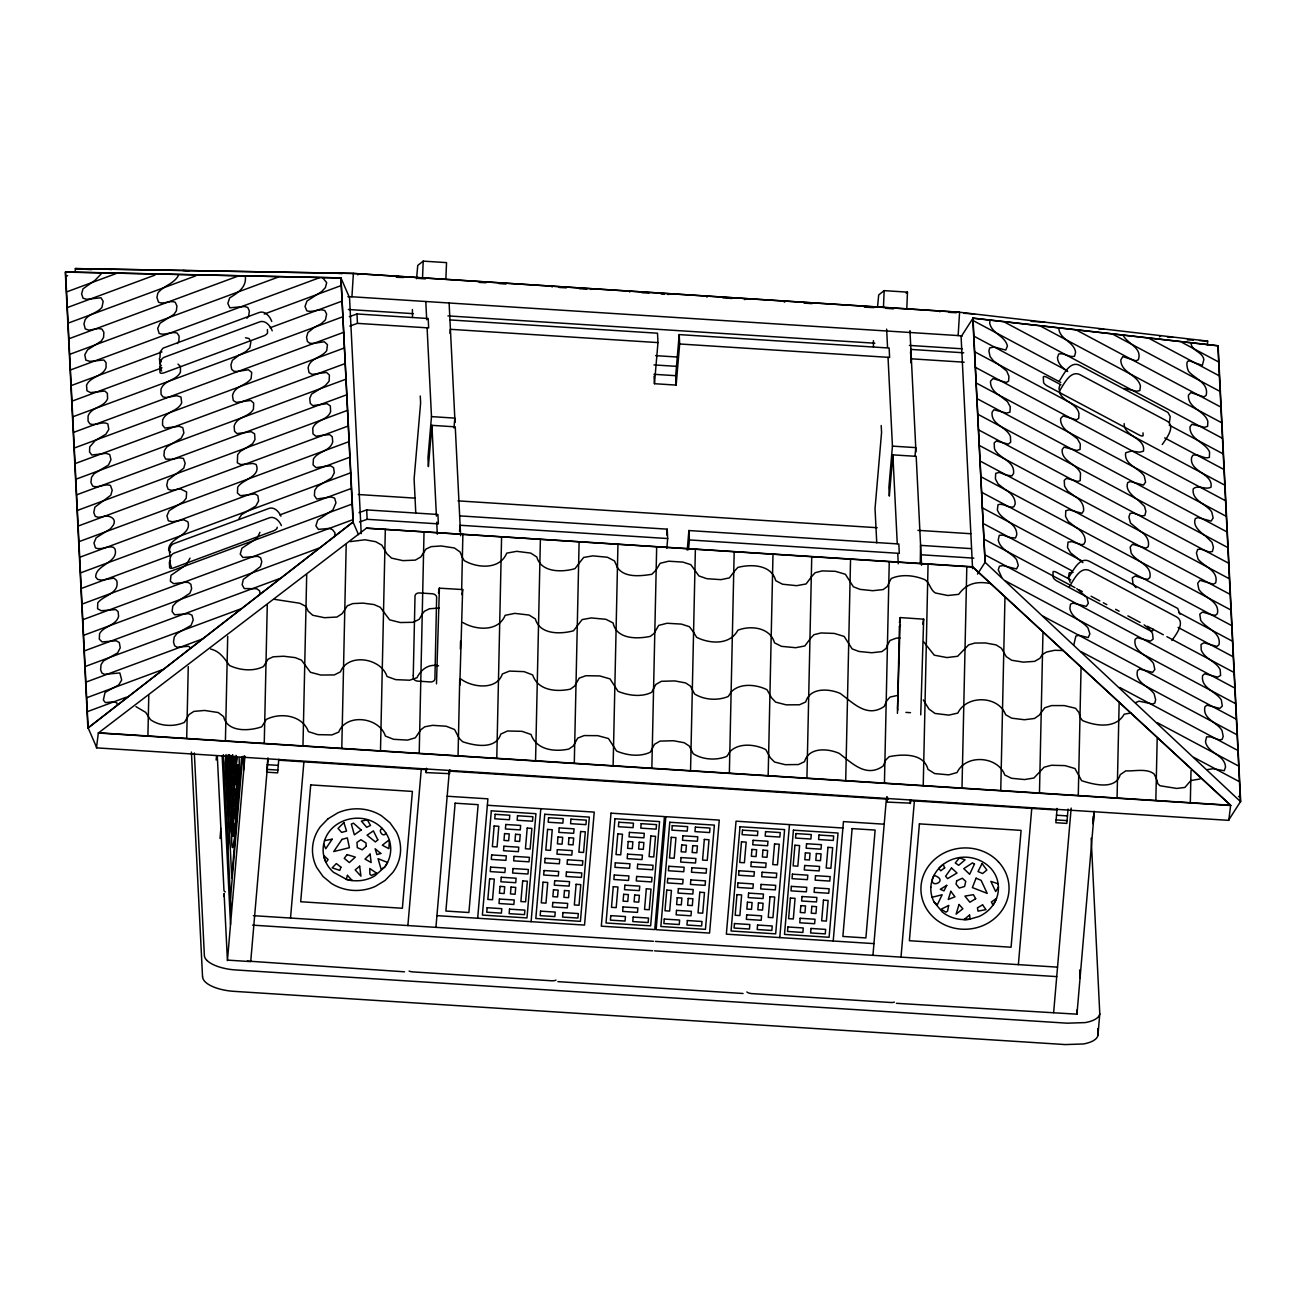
<?xml version="1.0" encoding="UTF-8"?>
<svg xmlns="http://www.w3.org/2000/svg" width="1306" height="1306" viewBox="0 0 1306 1306"><rect width="100%" height="100%" fill="white"/><g stroke="black" fill="none" stroke-linecap="round" stroke-linejoin="round"><path stroke-width="1.5" d="M147.921 735.18L148.786 695.478M186.709 737.694L188.26 666.615M225.432 740.175L227.701 636.283M264.269 742.69L267.273 605.005M302.992 745.171L306.698 574.64M341.797 747.718L346.204 544.504M380.503 750.232L385.319 529.387M419.226 752.697L424.026 531.869M458.063 755.26L459.728 679.038M460.381 649.082L460.545 641.099M461.671 589.561L462.879 534.35M496.786 757.725L501.586 536.831M535.574 760.255L540.39 539.313M574.297 762.72L579.113 541.794M613.134 765.283L617.95 544.275M651.857 767.748L656.673 546.757M690.564 770.262L695.38 549.238M729.368 772.793L734.184 551.72M768.173 775.291L772.989 554.201M806.928 777.805L811.744 556.683M850.549 559.164L845.717 780.286M884.44 782.833L889.255 561.645M923.244 785.314L928.06 564.127M962 787.828L966.799 567.457M1000.755 790.342L1004.951 597.936M1039.478 792.824L1042.955 632.839M1078.283 795.37L1081.058 667.529M1117.071 797.852L1119.16 702.204M1155.843 800.366L1157.198 738.053M1190.321 802.602L1191.007 770.654M235.831 775.34L235.047 784.204L235.847 775.193A35.866 1.779 -86.3 0 1 237.61 764.892M236.517 769.952L236.37 773.152L237.006 767.144M422.54 277.492L423.209 261.135L446.538 262.62L445.868 278.978M883.476 306.992L884.146 290.634L907.474 292.136L906.805 308.494M75.111 272.497L75.356 268.595L353.404 273.427L959.583 312.248L1207.658 341.095L1207.43 344.98M347.886 296.707L351.934 296.772L353.387 273.444L959.583 312.248L958.147 335.577L962.179 336.05M416.565 278.717L417.74 265.445L423.209 261.135M877.632 306.126L878.677 294.96L884.146 290.634M236.729 807.875L238.116 765.904A33.303 1.649 -86.3 0 0 238.051 765.528L238.002 765.332A35.278 1.747 -86.3 0 0 237.643 764.941M236.468 811.189L236.451 811.385A36.486 1.812 -86.3 0 1 235.276 824.282A35.866 1.779 -86.3 0 1 233.366 836.183L232.892 835.824A35.082 1.747 -86.3 0 1 232.697 834.207L233.235 831.269L232.909 835.84A35.605 1.763 -86.3 0 1 232.648 833.424A35.246 1.747 -86.3 0 1 232.778 818.421L233.431 804.806A35.605 1.763 -86.3 0 1 233.807 798.831M216.143 759.994L216.584 755.635M226.052 754.525L225.367 762.573L228.452 825.147M226.33 756.043L226.395 765.545L226.542 756.174M220.028 838.468L220.877 828.494M227.815 756.256L227.44 760.745L227.195 756.027M228.354 754.623L227.962 762.247L228.615 754.737M228.779 755.554L226.689 779.878L225.758 760.974M226.477 785.216L229.072 755.048M229.301 755.243L226.869 783.633L227.815 802.521L231.766 756.419M229.676 755.864L228.387 770.883L228.289 768.891M230.803 757.154L230.427 761.643L230.117 755.341M227.603 807.875L232.109 755.407M232.697 754.705L228.24 806.635L228.713 816.397L233.856 756.468M227.456 836.836L234.362 756.337M223.914 896.471L224.126 894.022M228.044 848.72L236.043 755.39M236.37 756.256L229.627 834.828L231.766 877.926L241.594 757.17M230.509 898.463L242.687 756.452M244.173 755.848L243.569 770.246M244.94 756.223L227.424 960.628L224.093 893.5M267.893 757.872L266.669 772.173L277.623 772.874L278.798 759.227M268.089 759.047L250.719 961.608L227.391 960.106M290.52 918.036L303.906 761.806M427.095 327.855L431.486 416.614L427.96 457.851L428.384 466.585L431.927 425.348L455.255 426.85L460.643 535.754M449.999 333.373L450.358 329.308L657.979 342.596L654.453 383.703L676.149 385.09L679.675 343.984L679.202 334.597L889.141 348.033L889.598 357.42L679.675 343.984M407.88 925.562L421.267 769.316M404.534 971.811L247.356 961.069M453.982 427.927L454.815 418.116L431.486 416.614M459.532 531.346L460.055 525.257L667.676 538.545L666.844 548.34M435.926 927.358L449.329 771.111M477.67 918.249L487.905 798.831L447.174 796.236M531.101 921.661L540.798 808.675M557.907 981.639L743.049 993.491M676.149 385.09L675.675 375.687L679.202 334.597M666.713 535.019L667.219 529.159L459.581 515.87M687.234 550.12L688.899 530.546L898.838 543.982L899.295 553.369L689.372 539.933L688.899 530.546M688.54 549.728L689.372 539.933M779.78 937.577L789.477 824.592M833.212 941.006L843.447 821.605L884.195 824.2M888.031 357.371L892.439 446.13L888.896 487.367L889.321 496.1L892.863 454.863L916.192 456.349L921.579 565.253M910.478 353.485L910.821 349.42L963.714 352.8M910.935 362.872L910.821 349.42M915.082 455.468L915.751 447.615L892.439 446.13M872.947 955.323L886.35 799.092M920.289 562.886L920.534 545.369L971.386 548.634M896.422 1003.302L1076.96 1014.174L1094.314 811.63M901.009 957.118L914.396 800.888M1018.37 964.644L1031.756 808.398M1057.093 808.398L1055.868 822.698L1066.822 823.4L1068.047 809.1M1053.632 1012.689L1071.165 808.104M1094.183 811.206L1093.106 823.808L1092.877 819.156M202.626 976.953A30.903 12.325 4.9 0 0 233.317 991.303L1065.337 1044.571L1083.409 1043.967A31.181 12.44 4.9 0 0 1091.947 1041.421A30.903 12.325 4.9 0 0 1097.954 1035.168L1099.783 1013.799L1091.179 838.24M425.919 768.94L426.115 772.581L449.476 773.658A40.225 1.992 -86.3 0 1 449.688 771.356L449.852 769.724M886.774 796.644L887.052 802.08L910.413 803.157A40.225 1.992 -86.3 0 1 910.625 800.856L910.706 799.941M245.316 276.268C246.785 287.353 237.659 292.936 229.66 297.915L227.832 303.416L229.856 307.792L244.581 306.486L247.797 307.498L249.364 311.057L248.662 315.921L246.883 318.289M899.41 626.602L897.565 708.472A4.555 3.461 7 0 0 897.94 709.811M1073.761 645.033L1075.85 636.12L1078.821 635.271L1088.208 637.573L1089.89 633.867L1087.996 627.957C1082.527 620.889 1071.312 618.211 1069.875 608.27L1070.512 604.188L1072.993 603.078L1086.282 606.392L1088.322 603.29L1086.87 597.446L1076.781 588.614M426.523 768.238L426.36 769.854A38.968 1.926 -86.3 0 0 426.115 772.581M235.276 824.282L235.423 822.862L234.737 828.804M887.509 797.264L887.296 799.37A38.968 1.926 -86.3 0 0 887.052 802.08M334.565 536.456L335.005 532.848L332.459 529.632L329.373 528.408L318.37 529.387L315.872 525.845L317.733 520.017L332.883 510.026L335.969 502.826L334.663 498.157L331.071 496.933L316.738 498.99L314.387 495.611L314.762 490.272L317.293 486.583L331.708 477.865L334.336 472.756L333.552 467.646L330.647 465.867L325.161 466.356M436.482 683.838L439.404 588.173L462.65 589.561L459.81 685.324M897.418 713.337L900.275 617.575L899.426 622.587M920.746 714.839L923.668 619.175L900.275 617.575M438.49 593.087L439.338 588.075M461.818 594.573L462.65 589.561M922.754 624.088L923.668 619.175M990.079 320.035L989.687 323.104C991.76 333.765 1005.114 335.724 1007.432 346.057L1005.734 350.057L994.274 347.037L989.67 347.886L988.887 351.069L990.128 356.652L993.458 360.864L998.747 364.619M237.382 757.627L236.484 763.52A47.081 2.334 -86.3 0 0 232.811 806.259L231.815 828.706A46.069 2.285 -86.3 0 0 232.729 847.316L234.411 838.485A47.081 2.334 -86.3 0 0 238.084 795.762L239.08 773.315A46.069 2.285 -86.3 0 0 239.112 758.28M323.725 843.856L323.692 844.035A34.903 31.964 -2.8 0 0 324.002 856.997A34.234 31.36 -2.8 0 0 326.01 862.45L328.116 859.56L323.676 855.43L324.019 856.997A34.234 31.36 -2.8 0 0 333.52 872.294L346.563 879.395A33.695 30.854 -2.8 0 0 354.204 880.717A33.401 30.593 -2.8 0 0 374.871 875.836L384.682 867.086A34.054 31.181 -2.8 0 0 387.539 862.466L378.054 858.662L381.107 869.225L384.682 867.086A34.266 31.377 -2.8 0 0 390.51 852.54A35.115 32.144 -2.8 0 0 390.706 847.888A34.413 31.507 -2.8 0 0 389.645 841.276A34.119 31.246 -2.8 0 0 389.384 840.395L388.894 848.671L382.299 845.211L389.221 839.872A34.234 31.36 -2.8 0 0 374.724 822.633A33.45 30.642 -2.8 0 0 367.802 819.695L361.37 821.115L366.708 827.302L370.512 825.441L367.1 819.482M259.959 532.326L257.151 538.121L241.92 548.226L240.222 554.087L242.834 557.466L257.788 556.323L260.629 557.793L261.788 561.711L260.465 566.575L243.308 579.456L242.149 584.696L244.189 588.549L256.776 588.745L259.6 590.883L260.204 594.23M1059.803 385.221L1059.003 388.355L1060.178 393.939C1064.733 402.183 1076.797 403.554 1078.985 413.496L1078.707 418.361L1076.422 419.83L1063.1 415.961L1060.635 418.524C1060.194 424.63 1064.292 429.478 1069.157 432.564M1169.458 422.279L1170.192 416.467L1167.988 412.467L1079.833 365.435C1069.843 360.13 1063.378 375.181 1059.215 381.189M190.056 558.135L186.334 564.747L171.004 575.326L170.351 581.268L173.698 583.668L184.668 582.28L188.374 582.443L190.888 584.304L191.639 588.712L189.876 593.25L176.343 602.278L172.767 606.147L172.114 611.567L174.629 614.767L188.701 613.689L191.998 615.191L193.239 619.958L191.084 625.378L176.865 633.573L174.253 637.018L173.502 642.062L174.645 645.768L177.061 647.237L188.635 646.274L190.741 648.2M887.443 645.033L890.023 640.479L896.406 638.095L900.03 638.095M324.492 840.933C329.553 824.053 348.653 815.336 365.256 819.025A31.54 28.879 -2.8 0 1 366.823 819.417L366.953 819.45M888.798 582.982L891.296 578.493C901.744 573.84 914.527 575.407 924.893 579.701C929.954 582.9 930.133 589.741 935.325 592.973L947.781 595.503L958.702 594.344C966.652 583.276 977.117 580.909 990.879 583.635M656.167 569.824L660.15 563.294L668.656 561.205L682.94 562.102L690.858 564.698L698.906 575.93L706.84 578.689L720.945 579.652L729.417 577.872L733.743 572.142M887.443 645.148L886.137 648.38L881.942 651.596L871.722 652.755L858.94 651.465L852.132 648.886L844.149 636.414L834.305 633.426L820.984 632.953L813.899 634.716L809.949 638.993M577.285 625.868L582.133 619.599L591.21 617.934L605.919 619.305L613.118 622.962C616.465 639.369 637.148 639.156 650.323 636.365L653.963 633.557L658.697 625.394L667.04 623.256L681.373 624.105L689.388 626.684L693.584 632.169M578.623 563.947L574.999 568.649C562.347 572.371 541.157 572.779 536.815 557.025L530.742 553.107L516.719 551.328L506.728 553.14C500.002 569.824 477.376 568.306 464.218 560.568L462.373 557.597M578.623 563.817L583.651 557.466L592.842 555.85L607.437 557.27L614.489 560.943L617.444 567.539M577.268 625.982L573.497 630.765C560.731 634.324 539.737 634.781 535.362 618.946L529.061 615.044L514.809 613.379L505.144 615.322C498.451 632.039 475.694 630.259 462.716 622.44M809.949 639.124L804.871 645.948L795.648 647.711L781.461 646.339L774.491 642.83C770.36 627.451 750.591 625.101 737.825 630.259C729.972 645.246 709.827 643.923 696.653 637.328L693.568 632.3M811.304 577.04L806.096 583.962L796.66 585.676L782.555 584.223L775.748 580.68C771.422 564.6 751.423 563.931 737.857 567.424L733.743 571.979M888.798 583.113L887.427 586.427L883.134 589.594L872.702 590.704L860.05 589.365L853.373 586.769L845.39 574.281L835.383 571.31L822.176 570.902L815.173 572.714L811.304 576.925M422.23 614.212L419.21 619.289L413.251 622.293L400.305 622.538L389.629 619.844L380.275 607.29L374.104 604.58L362.888 603.111L352.783 603.584L347.331 605.788L342.221 613.624L336.948 617.052L324.41 617.705L312.722 615.257L308.118 611.11L306.012 606.474L299.841 603.258L274.358 599.323M656.167 569.955L651.841 574.297C640.805 576.028 624.643 578.052 617.444 567.653M730.462 692.735C739.082 682.548 756.321 684.311 767.046 689.764L771.568 697.845L775.633 702.122L786.098 704.832L799.501 704.783L805.704 701.959C810.03 687.315 828.788 688.474 840.28 693.453C853.063 702.808 866.955 718.333 884.195 706.464L886.937 700.489L890.088 697.061L898.12 695.298M729.156 752.534C737.808 742.347 755.08 744.11 765.806 749.628L770.328 757.774L774.491 762.018L785.184 764.679L798.439 764.549L804.496 761.676C808.806 746.934 827.857 748.338 839.252 753.415C851.887 762.965 866.139 778.213 883.134 766.034L885.762 760.027L889.174 756.68C902.168 754.052 923.75 752.893 927.962 769.332L934.655 773.576L948.744 774.866L957.053 772.548C965.852 753.791 997.768 755.962 1004.787 775.029L1011.513 778.294L1024.606 779.551L1033.944 778.001L1044.114 767.226L1051.379 765.267L1064.994 765.61L1074.952 768.532L1081.629 780.694C1092.942 784.335 1115.553 790.522 1120.222 774.67L1125.854 770.834C1134.375 771.405 1146.946 768.042 1154.112 774.017A100.105 76.156 7 0 1 1157.132 780.776M177.306 343.576L178.873 341.062L179.102 336.066L177.126 333.095C171.086 331.071 165.095 335.903 159.12 333.422L157.667 328.426L160.034 323.268L173.927 314.354L176.359 310.861L176.93 305.947L175.216 302.257C169.698 299.907 164.017 304.804 158.548 302.208L156.916 297.523L157.814 293.132C163.332 285.688 174.024 283.941 178.498 275.354M1228.554 820.233L1240.455 801.688L1217.878 345.764L973.003 318.207L961.102 336.752L972.578 568.632M977.508 574.101L985.083 562.298L973.003 318.207M1162.226 444.53C1165.997 438.996 1176.477 426.083 1166.568 420.826L1080.307 374.822C1070.316 369.533 1063.835 384.584 1059.688 390.576M1171.923 640.479C1175.694 634.945 1186.175 622.031 1176.282 616.775L1090.004 570.771C1080.013 565.482 1073.548 580.533 1069.385 586.525M1068.912 577.138C1073.075 571.146 1079.54 556.095 1089.547 561.384L1177.686 608.433L1179.987 614.228M239.047 518.433L241.528 514.695L255.911 505.977L258.604 500.933L257.87 495.741L255.029 493.913L240.484 495.709L237.431 493.08L237.708 487.154C242.426 479.318 261.429 476.706 256.123 464.463L253.005 463.467L240.745 464.593L237.333 462.797L237.659 454.651L240.369 451.354L246.197 447.893M730.446 693.29L728.128 696.522C717.696 700.849 704.146 699.983 694.563 693.943L690.499 686.14L685.585 682.924L674.729 680.916L661.375 681.291L655.808 684.475L651.694 692.311C641.426 697.437 628.415 695.559 618.081 691.364L610.016 678.891L599.764 675.937L585.872 675.708L579.211 678.14L574.64 686.091L570.379 689.144C556.307 692.164 537.811 690.564 532.668 674.941L524.13 671.643L509.52 671.072L502.369 673.961C496.77 690.776 471.646 687.446 460.675 678.859M729.14 753.105L726.822 756.337C716.39 760.663 702.84 759.798 693.257 753.758L689.193 745.955L684.262 742.739L673.374 740.731L660.02 741.106L654.486 744.322L650.274 752.207C639.924 757.154 626.913 755.439 616.595 751.048L608.449 738.527L597.805 735.67L584.157 735.572L577.742 738.102L573.22 746.053L568.796 749.056C554.462 752.142 536.374 749.905 531.036 734.478L521.976 731.327L507.512 730.985L500.818 734.054C495.856 749.873 474.682 745.775 462.716 741.759L459.222 738.412L454.57 729.515L446.179 726.234L432.613 725.336L424.76 726.789L420.859 729.728L415.324 737.808L407.57 740.094L393.563 739.31L385.368 736.029C379.36 717.157 346.351 712.913 338.695 732.111L331.904 734.919L317.831 734.641L308.428 731.638C302.437 715.149 280.496 712.178 266.326 719.426L261.722 726.789C249.919 731.05 227.113 732.682 223.62 716.602L218.216 712.537L204.585 710.448L193.892 711.395L189.109 714.529L184.391 722.381C173.927 727.067 159.789 726.381 150.386 719.606L145.701 712.374L135.971 706.628M422.246 614.081L424.417 611.257L429.462 608.759L439.208 608.025M959.714 857.471L955.274 862.972L958.702 865.29L965.052 859.87L958.914 857.65A33.515 30.691 -2.8 0 0 951.584 859.691A34.136 31.246 -2.8 0 0 934.312 874.808C925.007 891.018 951.241 881.207 934.051 875.314A33.891 31.034 -2.8 0 0 933.643 876.13A34.152 31.279 -2.8 0 0 931.472 882.53A34.838 31.899 -2.8 0 0 930.852 887.133M101.101 273.982L95.077 280.251L83.029 288.822L81.592 293.883L83.062 298.225L86.686 299.303L100.986 297.784L103.174 301.343L101.95 307.4C97.428 313.016 89.265 313.652 85.119 319.676L83.976 323.872L85.217 328.867L88.873 330.189L98.293 328.524L101.884 329.03L103.876 332.263L103.598 337.356L101.362 341.013L87.535 349.845L84.792 354.742L85.837 360.13L89.918 361.37L103.892 359.983L106.064 362.693L106.047 367.688C102.684 376.748 90.326 376.454 86.539 385.156L86.947 390.739L90.489 392.584L104.823 391.033L107.37 393.302L107.598 398.771C103.974 407.635 91.338 406.917 88.073 416.043L88.057 421.071L89.869 423.846C95.844 426.262 101.933 420.859 107.827 423.846L108.822 429.396L105.868 434.229L95.273 440.53L89.739 446.881L89.526 451.909L91.812 455.027L106.031 453.329L109.737 454.57L110.961 459.696L108.512 464.985L94.065 473.784L91.502 477.376L90.947 482.469L92.644 486.044C98.554 488.575 104.415 483.269 110.422 485.424L112.202 490.223L110.814 495.219L94.897 507.136L93.771 512.409L95.224 516.343L98.423 517.356L102.586 516.735M385.907 833.065C383.637 838.419 377.124 830.273 382.25 828.461M359.134 273.852L357.811 274.848M396.289 277.264L397.955 276.301M552.046 286.994L553.026 286.226M590.851 289.491L591.83 288.708M629.59 292.005L630.635 291.189M668.166 294.601L669.341 293.67M706.856 297.099L708.064 296.152M746.901 298.633L744.387 299.596M784.269 302.192L785.624 301.115M906.152 293.132L907.474 292.136M939.749 311.791L940.695 311.04M1159.499 336.817L1160.887 335.724M87.877 728.013L65.3 272.072L340.948 277.917L353.289 521.91L88.139 727.899L65.561 271.974L340.948 277.917L353.028 521.992L88.139 727.899L96.742 747.767M366.431 528.179L972.627 567L1230.644 805.28L98.342 732.797L96.481 747.865L1228.799 820.364L1230.644 805.28L972.644 566.788L366.431 528.179L98.358 733.009L1230.676 805.508M314.517 327.251L307.938 332.508L306.567 337.062L307.383 341.421L309.751 343.282L313.162 343.445L324.296 341.748L327.463 344.653L326.696 350.694C321.684 357.73 309.783 358.122 308.151 367.753L308.983 372.602L312.085 374.365L318.174 373.549M238.835 355.281L232.386 360.358L230.933 364.831L231.668 369.304L233.954 371.279L237.317 371.492L248.434 369.761L251.731 372.471L251.111 378.56C246.23 385.743 234.247 386.021 232.517 395.653L233.284 400.534L236.321 402.379L242.492 401.595M246.344 447.844L252.613 443.746L254.98 439.567L254.605 433.837L251.176 431.698L237.006 433.625L234.558 431.29L234.133 426.229C236.5 416.598 249.087 417.234 253.446 409.202L253.674 403.081L250.752 400.469L242.655 401.53M314.713 327.169L321.211 323.757L325.455 319.839L326.614 314.011L324.835 310.567C318.876 308.151 312.852 312.885 306.828 310.828L305.016 306.437L306.959 301.066L321.815 291.45L325.39 287.581L326.696 282.7L322.974 278.031M238.982 355.232L245.773 351.641L249.887 347.641L250.866 341.797L249.005 338.499L245.479 337.764M1135.714 702.595L1138.963 701.159L1152.512 703.999L1154.831 703.134L1155.647 699.673L1154.129 693.812C1148.741 686.009 1134.31 682.336 1137.575 670.402L1139.812 669.113L1152.676 672.361L1154.847 669.439L1153.476 663.415C1147.909 655.188 1132.775 651.743 1135.143 639.336L1137.314 637.72L1150.406 641.115L1153.149 639.14L1152.496 633.361L1149.051 628.676L1144.138 624.872M66.737 275.99L67.634 275.664M67.52 291.581L115.94 273.64M68.255 307.22L154.941 275.093M69.022 322.811L195.753 275.86M69.757 338.45L237.708 276.235M70.524 354.04L278.521 276.986M71.226 369.696L319.105 277.868M71.961 385.303L161.96 351.951M264.253 314.06L341.323 285.508M72.728 400.893L162.009 367.819M270.13 327.757L342.107 301.098M73.43 416.565L342.874 316.738M74.197 432.155L343.641 332.328M74.932 447.778L344.425 347.951M75.715 463.369L345.192 363.541M76.401 479.041L345.959 379.181M77.185 494.631L346.743 394.771M77.919 510.238L347.51 410.362M78.621 525.877L348.278 425.985M79.388 541.517L349.061 441.608M80.123 557.123L349.828 457.214M80.89 572.746L350.612 472.837M81.592 588.369L170.204 555.54M279.892 514.907L351.379 488.428M82.36 603.992L352.147 504.051M83.094 619.615L351.885 520.033M83.829 635.238L318.533 548.291M84.596 650.829L279.729 578.542M85.298 666.468L241.235 608.71M86.065 682.091L202.74 638.879M86.8 697.714L162.809 669.554M87.453 711.607L126.421 697.175M349.339 316.689L356.995 313.962L428.188 318.517L428.662 327.92L357.452 323.366L349.796 326.076M359.036 512.638L366.692 509.911L437.902 514.482L438.359 523.869L367.149 519.315L359.509 522.025M1207.495 769.593L1213.062 768.712L1224.212 770.72L1225.518 767.095C1224.832 754.444 1207.609 753.48 1205.471 741.628L1206.581 736.862L1210.662 736.894L1219.673 739.996L1222.155 739.392L1223.2 736.339L1222.024 730.511C1217.061 722.071 1202.206 718.986 1204.948 706.775L1207.022 705.175L1219.804 708.423L1222.318 706.073L1221.339 700.032C1216.098 691.249 1200.638 688.246 1202.581 675.643L1204.622 673.782L1217.649 677.128L1220.604 675.463L1220.196 669.766C1216.098 661.097 1204.671 659.171 1201.242 649.98L1201.014 644.527L1203.936 642.781L1216.996 646.454L1219.069 644.56C1221.175 632.022 1206.222 628.774 1200.72 620.334L1199.773 614.163L1202.5 612.041L1212.294 614.995L1215.429 615.289L1217.421 613.608C1219.837 600.891 1204.067 598.099 1198.826 589.267L1197.684 583.325L1199.936 580.337L1213.307 584.157L1215.657 582.9C1218.939 570.559 1204.018 566.788 1198.092 559.131L1196.427 553.026L1197.684 549.418L1200.867 549.157L1209.291 551.981L1212.409 551.524L1213.437 547.41L1212.066 542.414L1205.242 535.787M932.125 897.287L942.148 894.741L937.333 904.764L934.165 902.201A33.858 31.001 -2.8 0 1 930.868 887.182M172.604 459.288L178.971 457.802L183.395 458.406L185.158 463.222L183.771 468.201L167.854 480.102L166.727 485.391L168.18 489.309L171.38 490.321L175.543 489.701M323.382 435.208L315.97 436.237L312.983 433.886L312.771 428.188C315.807 419.683 327.724 420.238 330.63 411.635L330.336 405.888L326.957 403.668L312.738 405.627L310.24 403.391L309.767 398.33L311.546 394.134L325.341 385.548L329.112 381.238L329.422 375.132L326.565 372.439L318.321 373.5M324.998 466.405L316.068 467.646L313.065 464.92L313.44 458.994C317.995 451.125 330.32 451.354 332.752 441.803L332.214 436.694L329.52 434.588L323.578 435.143M176.228 489.456L180.718 489.064L186.644 491.987L186.219 498.206L183.411 501.749L169.209 510.63L166.939 515.788L168.311 520.768L172.343 521.78L183.64 519.772L187.884 521.796C192.276 535.525 168.441 537.599 168.637 549.891L170.498 552.307M103.272 516.474C108.708 514.711 117.426 518.449 113.247 525.273L110.406 528.816L96.171 537.762L93.967 542.986L95.436 547.867C101.378 550.593 107.353 545.435 113.377 547.296L114.961 548.912C119.27 562.674 95.191 564.682 95.73 577.089L97.721 579.44L101.917 580.158L113.9 578.101L116.691 580.566C120.005 593.512 103.533 595.161 97.77 602.85L97.575 608.71L101.215 610.735L115.744 609.576L118.111 611.665L118.617 616.301C116.12 625.705 103.99 625.786 99.566 633.704L99.305 639.173L102.097 641.932L116.218 640.773L119.319 642.585L120.234 647.825L117.638 652.886L103.484 660.967L101.068 664.607L100.611 669.733L101.95 673.096L104.513 674.337L119.842 672.949L121.687 680.034L118.715 684.948A100.105 38.037 -23.4 0 1 110.781 689.193L105.002 692.555L103.37 700.016L105.362 702.612L114.34 701.665L116.92 702.987L117.181 704.375M1130.833 712.994L1124.188 714.186C1116.026 728.928 1095.685 726.169 1082.396 720.504L1080.078 717.206L1078.968 712.537L1075.524 708.26L1064.308 705.583L1051.51 705.583L1044.833 707.754L1039.152 715.231L1034.483 718.48L1024.377 719.737L1011.742 718.186L1005.636 714.757C998.519 695.494 966.652 694.629 957.837 713.076L948.874 715.117L934.982 713.451L928.941 709.027L923.326 699.934M172.506 459.32L165.682 459.092L163.936 455.647L164.393 450.521L166.89 446.881L181.289 438.13L183.885 432.955L182.807 427.666L179.183 426.295L164.915 428.074L162.532 425.103L162.63 420.059C165.944 411.129 178.171 411.488 181.697 402.754L180.963 397.04L176.751 395.702L166.123 397.546L163.005 396.926L161.079 394.314L160.948 389.351C163.919 380.03 176.49 380.666 180.44 372.145L180.44 366.529L178.008 364.08M350.171 541.631L364.994 539.77L375.671 541.696L381.825 545.141L386.984 553.875L391.571 558.119L402.901 560.633L415.275 560.127L420.826 556.96L425.968 549.059L431.225 546.626L441.248 545.973L454.39 547.981L460.022 551.916L462.373 557.45M959.812 857.52L959.926 857.503A31.654 28.977 -2.8 0 1 961.559 857.324C978.21 855.724 996.07 866.678 998.143 884.097M1073.075 572.436L1069.271 572.763L1068.39 577.546L1070.12 582.28M1124.025 388.404L1136.547 391.245L1139.86 390.576L1140.432 385.939C1137.608 374.528 1120.891 372.83 1120.809 359.95L1122.785 356.603L1135.942 360.831L1138.359 359.754C1142.521 347.478 1127.176 343.853 1123.029 335.038M353.387 273.444L75.356 268.595L91.616 269.64M396.714 277.28L403.538 277.492M1200.051 778.964L1190.811 780.564L1184.885 787.453L1176.706 788.432L1160.038 785.755L1157.769 783.698L1157.132 780.776M1063.231 650.502L1054.546 650.306L1046.694 652.004L1042.498 654.322L1039.919 658.322L1034.63 661.358L1023.365 662.142L1011.66 660.248L1006.257 656.64L1001.392 648.217L996.07 644.903L985.41 642.96L974.782 643.058L968.595 644.886L957.625 656.281L946.948 657.571L934.247 655.171L923.636 641.801M864.392 307.188L874.122 307.579M1167.319 336.964L1172.608 337.177M1098.64 328.9L1103.619 329.112M479.237 282.406L486.044 282.749M559.295 287.467L566.363 287.842M949.184 312.33L956.367 312.754M333.732 273.085L342.172 273.607M804.039 303.09L811.989 303.645M722.838 297.882L731.98 298.454M1031.087 321.358L1044.718 322.207M1187.317 339.805L1193.439 340.18M1199.512 340.572L1207.658 341.095M351.934 296.772L958.147 335.577M348.343 309.506L413.398 313.669M447.958 315.889L874.857 343.217M909.417 345.421L962.277 348.8M449.884 319.921L657.506 333.21L657.979 342.596M911.294 358.807L964.187 362.203M655.579 355.64L678.01 357.077M654.012 364.913L676.41 366.349M653.996 374.3L675.675 375.687M358.252 494.517L415.243 498.141M457.982 500.867L877.224 527.722M920.991 554.756L973.884 558.152M905.923 712.39L910.494 712.684M278.619 760.19L427.111 769.691M449.476 771.128L667.137 785.069M668.525 785.151L888.227 799.207M910.592 800.643L1057.06 810.03M267.306 764.679L278.26 765.381M1056.521 815.205L1067.475 815.907M266.914 769.381L277.868 770.083M1056.113 819.907L1067.067 820.609M487.367 805.263L594.23 812.103L584.533 925.089L436.939 915.637M842.909 828.02L736.045 821.18L726.348 934.165L873.959 943.618M253.38 915.669L653.457 941.283M655.432 941.397L1057.534 967.142M252.564 925.138L652.641 950.752M654.616 950.866L1056.717 976.61M641.834 292.707L648.984 293.164M917.922 530.334L970.831 533.73M498.859 283.533L506.01 284.071M255.764 271.73L264.416 272.301M108.153 269.281L111.777 269.526M416.467 278.243L425.397 278.864M885.566 308.281L893.5 308.853M963.844 313.244L974.537 314.06M182.922 270.473L189.419 270.979M579.293 288.691L586.753 289.279M438.555 665.815C428.776 663.53 420.973 669.456 416.957 677.749L409.643 680.214L395.751 679.642L387.033 676.508C381.026 657.979 348.163 652.657 340.425 671.855L334.303 674.924L320.77 675.039L310.404 672.264L301.457 660.118L295.189 657.62L283.712 656.232L273.117 656.804L268.04 659.204L263.518 666.517C253.233 671.774 239.798 670.305 229.53 665.505C224.534 658.583 219.686 651.008 210.593 649.066M661.081 294.03L664.395 294.307M1217.878 345.764L972.774 318.093L985.083 562.298L1240.7 801.786L1218.123 345.878M1009.424 537.468L1015.497 538.007L1016.754 534.807C1017.064 522.008 1000.706 520.506 997.343 509.797L998.045 504.671C1003.596 502.875 1008.314 508.54 1013.848 506.842L1015.17 504.067C1015.464 497.766 1010.877 493.048 1005.849 489.995M1006.469 475.106L1011.938 475.906L1013.57 473.392C1014.974 460.414 998.6 458.716 994.47 448.709L994.176 442.946L996.364 441.004L1008.297 444.122L1010.681 442.244L1010.452 436.612C1006.73 426.589 990.732 424.858 992.087 412.239L993.85 409.757L1006.583 413.071L1009.946 412.174L1010.273 406.803L1007.465 401.644L999.188 395.245M1072.193 479.792L1066.398 478.388L1064.227 480.396L1064.586 486.191L1067.769 491.138L1075.442 496.704M1072.324 479.857L1077.728 481.49L1080.209 480.624L1080.503 473.115C1076.65 463.728 1061.011 461.067 1062.202 449.542L1063.998 447.109L1076.748 450.456L1080.062 449.46L1080.307 444.024L1077.466 438.914L1069.304 432.629M1009.244 537.37L1003.22 535.134L999.302 535.28L998.241 539.868C999.988 549.793 1011.301 552.356 1016.607 559.703L1018.305 565.449L1016.525 568.959L1002.779 565.563L999.465 566.233L998.274 569.791L1001.751 577.432M1006.322 475.025L999.172 472.429L995.678 473.36L995.417 478.943L998.094 483.955L1005.718 489.93M1182.485 342.694L1218.58 361.942M1148.856 338.27L1219.233 375.801M1111.945 333.781L1219.967 391.392M1076.356 330.026L1220.735 407.015M1040.768 326.255L1221.437 422.605M1004.902 322.304L1222.204 438.196M974.064 321.064L1066.92 370.577M1169.213 425.119L1222.955 453.77M973.884 336.148L1060.766 382.478M1164.674 437.902L1223.689 469.36M1060.929 384.78L1046.628 377.156A4.555 1.535 32.7 0 0 1043.298 376.977L1043.559 382.364A4.555 1.535 32.7 0 0 1046.955 385.809L1139.42 435.127A4.555 1.535 32.7 0 0 1143.142 435.339L1143.011 432.857M974.651 351.771L1224.457 484.983M975.435 367.361L1225.159 500.541M976.202 382.985L1225.926 516.164M976.97 398.591L1226.677 531.754M977.753 414.214L1227.428 547.361M978.52 429.837L1228.146 562.951M979.288 445.428L1228.881 578.525M980.071 461.018L1229.648 594.116M980.839 476.657L1230.366 609.722M981.606 492.248L1231.134 625.313M982.39 507.871L1081.662 560.813M1178.649 612.53L1231.868 640.903M983.157 523.461L1072.177 570.934M1178.077 627.402L1232.635 656.494M1070.74 579.88L1056.179 572.142A4.555 1.535 32.7 0 0 1052.946 572.028L1053.224 577.448A4.555 1.535 32.7 0 0 1056.717 580.892L1149.166 630.21A4.555 1.535 32.7 0 0 1152.79 630.357L1152.708 628.692M983.94 539.1L1074.985 587.651M1078.772 589.675L1082.282 591.536M1091.049 596.222L1099.815 600.891M1103.325 602.768L1106.835 604.645M1115.602 609.314L1119.111 611.192M1127.878 615.861L1140.154 622.407M1147.354 626.243L1163.352 634.781M1166.911 636.675L1233.337 672.1M984.708 554.691L1234.121 687.691M1005.342 580.876L1234.856 703.265M1042.972 616.154L1235.558 718.839M1080.829 651.514L1236.325 734.429M1119.732 687.478L1237.06 750.052M1157.573 722.838L1237.843 765.643M1193.749 757.349L1238.578 781.249M1238.529 796.399L1239.345 796.84M1140.53 531.411L1130.523 523.086L1128.874 516.98L1130.131 513.389L1133.314 513.127L1141.738 515.968L1144.856 515.495L1145.884 511.397L1144.513 506.385L1137.706 499.774M1075.785 527.298L1068.275 521.437L1065.549 516.441L1065.761 510.777L1069.222 509.781L1081.972 513.291L1083.588 510.858C1084.225 504.9 1080.486 499.757 1075.589 496.786M1075.932 527.363C1080.96 530.432 1085.564 535.199 1085.204 541.517L1083.866 544.227L1081.156 544.635L1071.851 541.663L1068.03 542.121L1067.475 547.41L1070.545 552.813L1082.919 562.625M998.894 364.701L1006.73 371.051L1008.934 376.291L1008.607 381.074L1006.273 382.462L992.935 378.593L990.519 381.238C990.128 387.311 994.225 392.078 999.057 395.179M1137.053 499.431C1132.171 495.464 1124.907 489.619 1127.764 482.567L1130.359 481.555L1143.485 485.097L1145.574 482.094L1144.285 476.151C1139.256 467.989 1123.764 464.675 1125.674 452.79L1131.208 451.092L1139.779 452.17L1143.419 451.207C1146.064 437.755 1123.699 436.547 1124.172 423.617M1204.605 535.444C1199.724 531.477 1192.427 525.616 1195.333 518.564L1197.945 517.584L1211.119 521.094L1213.143 517.96L1211.772 512.034C1206.711 504.018 1191.154 500.557 1193.276 488.738C1198.598 484.428 1205.52 490.272 1211.005 487.187C1213.339 473.147 1189.26 472.184 1191.578 457.639L1192.835 455.304C1198.549 453.182 1203.61 459.532 1209.389 457.378L1209.568 451.941C1205.095 442.016 1189.342 439.518 1190.011 426.801L1191.872 424.319L1204.573 427.34L1207.626 426.311L1207.838 421.283C1204.361 410.329 1187.709 408.321 1188.411 395.228L1190.794 392.584L1203.887 396.844L1206.124 395.424C1209.274 383.115 1194.974 378.822 1188.689 371.508C1187.562 369.761 1184.754 359.868 1189.668 360.946A100.105 33.662 32.7 0 1 1197.014 363.623L1202.369 365.305L1203.854 359.542C1202.63 351.951 1192.133 351.085 1191.039 343.641M1067.72 371.508C1062.872 368.161 1057.811 363.917 1057.468 357.599L1058.676 354.057C1064.194 352.44 1068.994 357.713 1074.528 356.277L1075.589 352.245C1074.087 341.405 1058.937 339.315 1058.807 327.79M1140.611 531.46C1145.852 534.562 1149.884 540.504 1148.17 546.773L1145.884 548.128L1132.547 544.292L1130.163 547.051L1131.176 553.042C1136.253 562.037 1152.137 564.682 1149.917 577.448L1147.99 579.227L1144.872 579.015L1135.224 576.028L1132.302 577.84L1133.004 583.945L1135.942 587.586M934.165 902.201L942.361 912.061A33.499 30.675 -2.8 0 0 961.983 919.506A33.825 30.969 -2.8 0 0 969.77 919.179L978.961 916.502A34.054 31.181 -2.8 0 0 995.874 899.965L996.478 898.463L991.401 901.973L992.984 905.091A34.038 31.164 -2.8 0 0 995.874 899.965A34.625 31.719 -2.8 0 0 998.404 887.231L998.404 887.068M233.807 798.766L233.301 808.659L233.431 804.806A35.866 1.779 -86.3 0 1 234.672 787.322A36.699 1.812 -86.3 0 1 235.096 782.555A35.866 1.779 -86.3 0 1 235.684 776.352M280.921 516.213C278.962 511.397 273.542 505.928 267.991 508.785L174.824 543.296C169.241 544.439 168.588 551.344 170.204 555.801M281.394 525.6C279.419 520.784 273.999 515.315 268.465 518.172L175.298 552.699C168.947 554.136 169.062 562.282 171.347 567.016M271.746 321.439C269.885 316.215 264.367 309.816 258.294 312.836L163.087 348.147L160.214 351.82L159.969 357.664M272.203 330.826C270.358 325.602 264.824 319.203 258.751 322.223L165.584 356.75C159.234 358.187 159.348 366.333 161.65 371.067M340.948 277.917L349.551 297.768L361.24 533.73M353.028 521.992L358.513 534.644M160.507 359.852L161.193 361.664M159.397 358.53L160.067 363.966M873.436 340.654L873.453 346.972M412.402 309.538L412.516 317.456M910.184 799.941L910.38 803.582M449.248 770.442L449.427 774.066M1093.122 816.364L1093.351 821.017M1079.654 969.983L1080.046 978.112M1076.764 1010.142L1076.96 1014.174M909.956 330.614L915.963 451.941M886.643 329.128L887.541 347.282M892.863 454.863L897.255 543.59M897.761 553.679L898.25 563.768M881.207 425.511L881.566 432.515L875.036 508.524L876.75 542.872M667.219 529.159L667.676 538.545M654.077 376.177L654.453 383.703M449.117 303.123L455.027 422.442M425.805 301.637L426.703 319.79M431.927 425.348L436.416 516.099M436.71 522.155L437.314 534.252M420.271 396.012L420.614 402.999L414.1 479.024L415.798 513.356M356.995 313.962L357.452 323.366M366.692 509.911L367.149 519.315M267.404 329.553L267.55 332.769A4.555 1.73 -23.4 0 1 264.041 335.756L164.197 372.765A4.555 1.73 -23.4 0 1 159.985 372.471L159.724 367.394A4.555 1.73 -23.4 0 1 161.389 365.272M277.182 527.183L277.199 527.836A4.555 1.73 -23.4 0 1 273.591 530.824L173.747 567.832A4.555 1.73 -23.4 0 1 169.633 567.49L169.388 562.413A4.555 1.73 -23.4 0 1 170.531 560.698M243.993 758.1L244.222 762.737M243.585 762.818L243.814 767.455M227.587 777.184L227.522 788.187L227.195 781.674M223.391 754.656L231.325 915.065M222.183 756.141L230.525 924.534M217.302 756.043L220.91 829M194.349 752.991L204.373 955.535A30.92 12.325 4.9 0 0 206.968 960.465M191.411 752.044L202.544 976.904M1097.709 1028.589L1097.954 1035.168M1099.783 1013.799A30.903 12.325 4.9 0 1 1093.791 1020.035A31.181 12.44 4.9 0 1 1085.237 1022.598L1067.182 1023.186L235.145 969.917A30.903 12.325 4.9 0 1 207.066 960.514M555.997 980.12A5.534 2.204 4.9 0 1 551.507 980.773L412.974 971.909A5.534 2.204 4.9 0 1 409.088 971.06M746.901 991.972A5.534 2.204 4.9 0 0 752.027 993.621L890.561 1002.486A5.534 2.204 4.9 0 0 894.398 1002.143M225.269 891.916A5.681 2.269 4.9 0 1 223.979 890.643L221.041 831.465A5.681 2.269 4.9 0 1 221.22 831.04M899.41 626.602A4.555 3.461 7 0 1 900.536 624.888M235.7 776.531A35.507 1.763 -86.3 0 1 235.782 775.78M236.5 770.148A35.866 1.779 -86.3 0 1 236.974 767.324M236.778 802.357L236.761 807.5A35.507 1.763 -86.3 0 1 236.451 811.369L235.994 815.156L236.778 802.357M235.733 802.537L235.619 814.046L236.664 793.656L235.733 802.537M237.3 787.159L237.251 790.914L238.1 779.927L237.3 787.159M234.737 793.02L234.688 796.007L235.243 791.028L234.737 793.02M238.051 765.496L237.333 773.527L238.051 765.414M413.267 675.431L413.218 677.553A4.555 3.461 7 0 0 417.691 681.128L430.294 681.944A4.555 3.461 7 0 0 434.914 678.842L436.645 596.989A4.555 3.461 7 0 0 432.564 593.789L419.144 592.924A4.555 3.461 7 0 0 415.03 595.683L413.267 675.431M237.904 775.846L236.827 787.143L237.904 775.846M232.99 814.895L232.86 819.776L233.529 813.54L232.99 814.895M236.288 788.824L235.619 798.57L236.288 788.824M236.908 773.87L235.864 784.041L236.908 773.87M233.888 816.136L232.958 825.555L233.888 816.136M234.786 809.1L234.378 817.523L234.786 809.1M234.835 798.913L234.052 806.847L234.835 798.913M234.492 824.87L234.149 831.253L234.492 824.87M226.95 764.32L226.869 775.029L226.95 764.32M228.632 772.613L228.55 783.404L228.632 772.613M229.709 759.831L229.219 768.663L229.709 759.831M228.06 786.979L227.995 797.672L228.06 786.979M229.938 764.5L229.448 773.332L229.938 764.5M230.754 762.263L229.089 784.89L230.754 762.263M310.714 784.906L300.69 901.744L402.379 908.258L412.402 791.42L310.714 784.906M455.125 803.19L445.885 911.049L468.903 912.519L478.143 804.659L455.125 803.19M491.317 810.83L482.387 915.082L526.987 917.938L535.933 813.687L491.317 810.83M487.138 907.719L486.746 912.208L501.406 913.139L501.798 908.666L487.138 907.719M489.619 878.775L487.84 899.426L492.542 899.72L494.305 879.085L489.619 878.775M490.615 867.102L490.24 871.592L504.883 872.539L505.275 868.049L490.615 867.102M491.66 854.924L491.285 859.413L505.928 860.344L506.32 855.871L491.66 854.924M494.141 825.98L492.378 846.631L497.064 846.925L498.827 826.29L494.141 825.98M495.137 814.307L494.762 818.797L509.422 819.744L509.797 815.254L495.137 814.307M500.035 886.382L499.447 893.222L504.132 893.533L504.72 886.692L500.035 886.382M504.557 833.587L503.969 840.427L508.654 840.738L509.242 833.897L504.557 833.587M499.398 899.034L499.006 903.507L513.862 904.47L514.238 899.981L499.398 899.034M501.259 877.273L500.867 881.762L515.723 882.709L516.115 878.22L501.259 877.273M503.92 846.223L503.528 850.712L518.384 851.675L518.776 847.186L503.92 846.223M505.781 824.478L505.406 828.967L520.245 829.914L520.637 825.425L505.781 824.478M511.038 887.084L510.45 893.941L515.135 894.235L515.723 887.394L511.038 887.084M515.56 834.289L514.972 841.129L519.657 841.439L520.245 834.599L515.56 834.289M509.52 909.156L509.128 913.645L524.506 914.624L524.881 910.135L509.52 909.156M512.997 868.539L512.621 873.028L527.983 874.008L528.359 869.518L512.997 868.539M514.042 856.361L513.666 860.85L529.028 861.829L529.403 857.34L514.042 856.361M517.519 815.744L517.143 820.233L532.505 821.213L532.897 816.723L517.519 815.744M522.678 880.897L520.898 901.548L525.6 901.842L527.363 881.191L522.678 880.897M527.2 828.102L525.436 848.753L530.122 849.047L531.885 828.396L527.2 828.102M544.749 814.258L535.819 918.493L580.419 921.35L589.349 817.115L544.749 814.258M540.57 911.147L540.178 915.637L554.838 916.567L555.23 912.078L540.57 911.147M543.051 882.203L541.272 902.838L545.973 903.148L547.736 882.497L543.051 882.203M544.047 870.531L543.655 875.02L558.315 875.951L558.707 871.461L544.047 870.531M545.092 858.352L544.7 862.825L559.36 863.772L559.752 859.283L545.092 858.352M547.573 829.408L545.81 850.043L550.495 850.353L552.258 829.702L547.573 829.408M548.569 817.736L548.194 822.225L562.853 823.155L563.229 818.666L548.569 817.736M553.466 889.81L552.879 896.651L557.564 896.944L558.152 890.104L553.466 889.81M557.989 837.015L557.401 843.856L562.086 844.149L562.674 837.309L557.989 837.015M552.813 902.446L552.438 906.935L567.294 907.882L567.669 903.393L552.813 902.446M554.691 880.685L554.299 885.174L569.155 886.121L569.547 881.648L554.691 880.685M557.352 849.651L556.96 854.14L571.816 855.087L572.208 850.598L557.352 849.651M559.213 827.89L558.821 832.379L573.677 833.326L574.069 828.837L559.213 827.89M564.47 890.512L563.882 897.353L568.567 897.646L569.155 890.806L564.47 890.512M568.992 837.717L568.404 844.558L573.089 844.851L573.677 838.011L568.992 837.717M562.951 912.567L562.56 917.057L577.921 918.053L578.313 913.563L562.951 912.567M566.429 871.967L566.037 876.457L581.415 877.436L581.79 872.947L566.429 871.967M567.473 859.772L567.082 864.262L582.46 865.241L582.835 860.768L567.473 859.772M570.951 819.172L570.575 823.662L585.937 824.641L586.329 820.152L570.951 819.172M576.109 884.309L574.33 904.96L579.031 905.27L580.795 884.619L576.109 884.309M580.631 831.514L578.868 852.165L583.553 852.459L585.317 831.824L580.631 831.514M611.012 813.165L601.315 926.166L654.747 929.578L664.444 816.593L611.012 813.165M614.963 818.748L606.033 922.983L650.633 925.84L659.563 821.605L614.963 818.748M610.784 915.637L610.392 920.126L625.052 921.057L625.443 916.567L610.784 915.637M613.265 886.692L611.486 907.343L616.187 907.637L617.95 887.003L613.265 886.692M614.261 875.02L613.885 879.509L628.529 880.456L628.921 875.967L614.261 875.02M615.306 862.842L614.93 867.331L629.574 868.261L629.965 863.772L615.306 862.842M617.787 833.897L616.024 854.548L620.709 854.842L622.472 834.207L617.787 833.897M618.783 822.225L618.407 826.714L633.067 827.661L633.443 823.172L618.783 822.225M623.68 894.3L623.093 901.14L627.778 901.45L628.366 894.594L623.68 894.3M628.202 841.505L627.615 848.345L632.3 848.655L632.888 841.799L628.202 841.505M623.044 906.935L622.652 911.425L637.508 912.388L637.883 907.899L623.044 906.935M624.905 885.19L624.513 889.68L639.369 890.627L639.76 886.137L624.905 885.19M627.566 854.14L627.174 858.63L642.03 859.577L642.421 855.103L627.566 854.14M629.427 832.395L629.035 836.868L643.891 837.832L644.282 833.342L629.427 832.395M634.683 895.002L634.096 901.842L638.781 902.152L639.369 895.312L634.683 895.002M639.205 842.207L638.618 849.047L643.303 849.357L643.891 842.517L639.205 842.207M633.165 917.073L632.773 921.563L648.151 922.542L648.527 918.053L633.165 917.073M636.642 876.457L636.251 880.946L651.629 881.925L652.004 877.436L636.642 876.457M637.687 864.278L637.295 868.768L652.673 869.747L653.049 865.258L637.687 864.278M641.164 823.662L640.789 828.151L656.151 829.13L656.543 824.641L641.164 823.662M646.323 888.815L644.544 909.449L649.245 909.76L651.008 889.108L646.323 888.815M650.845 836.02L649.082 856.654L653.767 856.965L655.53 836.313L650.845 836.02M665.831 816.674L656.134 929.676L709.566 933.088L719.263 820.103L665.831 816.674M669.782 822.258L660.852 926.493L705.452 929.35L714.382 825.114L669.782 822.258M664.264 919.065L663.872 923.554L679.251 924.534L679.626 920.044L664.264 919.065M666.746 890.121L664.966 910.772L669.668 911.066L671.431 890.414L666.746 890.121M667.741 878.448L667.35 882.938L682.728 883.917L683.103 879.428L667.741 878.448M668.786 866.27L668.394 870.743L683.773 871.739L684.148 867.249L668.786 866.27M671.268 837.326L669.505 857.96L674.19 858.271L675.953 837.619L671.268 837.326M672.264 825.653L671.888 830.143L687.25 831.122L687.642 826.633L672.264 825.653M677.21 897.728L676.622 904.568L681.308 904.878L681.895 898.022L677.21 897.728M681.732 844.933L681.144 851.773L685.83 852.067L686.417 845.227L681.732 844.933M676.508 910.364L676.133 914.853L690.988 915.8L691.364 911.31L676.508 910.364M678.385 888.602L677.994 893.092L692.849 894.039L693.241 889.566L678.385 888.602M681.046 857.569L680.655 862.058L695.51 863.005L695.902 858.515L681.046 857.569M682.907 835.807L682.516 840.297L697.371 841.244L697.763 836.771L682.907 835.807M688.213 898.43L687.625 905.27L692.311 905.58L692.898 898.724L688.213 898.43M692.735 845.635L692.147 852.475L696.833 852.785L697.42 845.929L692.735 845.635M687.348 920.534L686.972 925.023L701.616 925.97L702.008 921.481L687.348 920.534M690.825 879.934L690.45 884.407L705.109 885.354L705.485 880.864L690.825 879.934M691.87 867.739L691.494 872.228L706.154 873.175L706.53 868.686L691.87 867.739M695.363 827.122L694.972 831.612L709.631 832.559L710.023 828.069L695.363 827.122M699.804 892.243L698.024 912.878L702.726 913.188L704.489 892.537L699.804 892.243M704.326 839.432L702.563 860.083L707.248 860.376L709.011 839.742L704.326 839.432M739.996 826.747L731.066 930.998L775.666 933.855L784.612 829.604L739.996 826.747M734.478 923.554L734.086 928.044L749.464 929.023L749.84 924.534L734.478 923.554M736.959 894.61L735.18 915.261L739.882 915.555L741.645 894.92L736.959 894.61M737.955 882.938L737.58 887.427L752.942 888.407L753.317 883.933L737.955 882.938M739 870.759L738.625 875.249L753.986 876.228L754.362 871.739L739 870.759M741.481 841.815L739.718 862.466L744.404 862.76L746.167 842.125L741.481 841.815M742.477 830.143L742.102 834.632L757.464 835.611L757.855 831.138L742.477 830.143M747.424 902.217L746.836 909.074L751.521 909.368L752.109 902.528L747.424 902.217M751.946 849.422L751.358 856.263L756.043 856.573L756.631 849.733L751.946 849.422M746.738 914.853L746.346 919.342L761.202 920.306L761.578 915.816L746.738 914.853M748.599 893.108L748.207 897.597L763.063 898.544L763.455 894.055L748.599 893.108M751.26 862.058L750.868 866.547L765.724 867.51L766.116 863.021L751.26 862.058M753.121 840.313L752.729 844.786L767.585 845.749L767.977 841.26L753.121 840.313M758.427 902.919L757.839 909.776L762.524 910.07L763.112 903.23L758.427 902.919M762.949 850.124L762.361 856.981L767.046 857.275L767.634 850.435L762.949 850.124M757.562 925.04L757.186 929.513L771.846 930.46L772.221 925.97L757.562 925.04M761.055 884.423L760.663 888.913L775.323 889.843L775.699 885.354L761.055 884.423M762.1 872.245L761.708 876.718L776.368 877.665L776.744 873.175L762.1 872.245M765.577 831.628L765.185 836.118L779.845 837.048L780.237 832.559L765.577 831.628M770.018 896.732L768.238 917.383L772.94 917.677L774.703 897.026L770.018 896.732M774.54 843.937L772.777 864.572L777.462 864.882L779.225 844.231L774.54 843.937M793.428 830.175L784.498 934.41L829.098 937.267L838.028 833.032L793.428 830.175M787.91 926.982L787.518 931.456L802.88 932.451L803.272 927.962L787.91 926.982M790.391 898.038L788.612 918.673L793.313 918.983L795.076 898.332L790.391 898.038M791.387 886.366L790.995 890.855L806.373 891.835L806.749 887.345L791.387 886.366M792.432 874.171L792.04 878.66L807.418 879.656L807.794 875.167L792.432 874.171M794.913 845.243L793.15 865.878L797.835 866.188L799.599 845.537L794.913 845.243M795.909 833.571L795.534 838.06L810.895 839.04L811.287 834.55L795.909 833.571M800.856 905.646L800.268 912.486L804.953 912.78L805.541 905.94L800.856 905.646M805.378 852.851L804.79 859.691L809.475 859.985L810.063 853.145L805.378 852.851M800.154 918.281L799.778 922.771L814.634 923.717L815.009 919.228L800.154 918.281M802.031 896.52L801.639 901.009L816.495 901.956L816.887 897.467L802.031 896.52M804.692 865.486L804.3 869.976L819.156 870.922L819.548 866.433L804.692 865.486M806.553 843.725L806.161 848.214L821.017 849.161L821.409 844.672L806.553 843.725M811.859 906.348L811.271 913.188L815.956 913.498L816.544 906.642L811.859 906.348M816.381 853.553L815.793 860.393L820.478 860.687L821.066 853.846L816.381 853.553M810.993 928.452L810.618 932.941L825.261 933.872L825.653 929.399L810.993 928.452M814.471 887.835L814.095 892.325L828.755 893.271L829.13 888.782L814.471 887.835M815.515 875.657L815.14 880.146L829.8 881.077L830.175 876.604L815.515 875.657M819.009 835.04L818.617 839.529L833.277 840.476L833.669 835.987L819.009 835.04M823.449 900.144L821.67 920.795L826.371 921.089L828.135 900.454L823.449 900.144M827.971 847.349L826.208 868L830.894 868.294L832.657 847.659L827.971 847.349M852.116 828.608L842.876 936.451L865.894 937.937L875.134 830.077L852.116 828.608M919.408 823.874L909.384 940.712L1011.073 947.225L1021.096 830.387L919.408 823.874M948.646 905.499L947.585 911.066L945.903 912.159L941.071 909.237L948.646 905.499M956.71 880.832L956.057 884.146L959.273 888.031L964.563 886.496L965.787 881.403L962.293 878.236L956.71 880.832M959.061 904.503L956.09 914.151L962.865 908.731L959.061 904.503M950.801 891.312L948.287 899.459L954.98 896.798L950.801 891.312M340.899 867.135L339.789 870.367L332.165 867.853L336.36 863.56L340.899 867.135M347.445 875.379L346.27 879.313A33.221 30.413 -2.8 0 0 352.212 880.538L347.445 875.379M976.088 878.187L972.366 887.59L987.205 893.369L981.116 880.342L976.088 878.187M944.662 867.821L940.81 870.759L938.753 868.523A34.152 31.279 -2.8 0 1 943.161 864.441L944.662 867.821M974.472 864.05L969.64 874.285L963.779 868.637L972.497 862.907L974.472 864.05M946.752 885.354L943.96 890.872L940.32 889.288L946.752 885.354M982.063 863.56L977.998 871.559L982.634 873.518L986.846 870.025L982.063 863.56M998.404 887.231L995.678 891.541L990.83 881.387L998.094 883.754A33.711 30.871 -2.8 0 1 998.404 887.231M332.181 839.187L325.733 848.753L323.708 844.068A33.972 31.099 -2.8 0 1 324.59 840.607L332.181 839.187M341.976 839.399L333.732 851.545L349.404 847.708L347.331 837.897L341.976 839.399M951.503 867.968L945.577 876.228L947.617 878.612L957.02 873.012L951.503 867.968M347.118 854.63L344.229 858.336L349.339 862.564L355.33 857.095L347.118 854.63M327.937 818.862L320.248 826.845A45.024 41.237 -2.8 0 0 316.754 867.576L323.006 876.473L331.544 883.525A43.62 39.947 -2.8 0 0 375.459 886.333L385.107 880.44L392.812 872.457A45.024 41.237 -2.8 0 0 396.306 831.726L390.037 822.829L381.499 815.777A43.62 39.947 -2.8 0 0 337.585 812.969L327.937 818.862M343.902 822.6L338.058 828.412L341.633 832.412L346.563 831.073L343.902 822.6M370.088 854.14L365.011 859.07L371.165 862.548L370.088 854.14M366.104 846.353L362.252 849.814L357.305 847.61L356.946 842.403L360.946 839.709L366.039 842.99L366.104 846.353M377.826 839.84L375.41 841.946L367.068 835.187L373.385 830.877L377.826 839.84M359.656 866.188L355.167 869.91L360.946 876.163L359.656 866.188M969.542 915.049L963.991 919.571A33.336 30.528 -2.8 0 0 970.08 919.13L969.574 915.098M361.125 829.979L354.367 834.844L351.33 824.053L353.485 823.188L361.125 829.979M975.664 898.724L969.885 902.25L964.905 896.096L973.427 894.692L975.664 898.724M982.569 904.862L977.459 907.817L978.014 911.131L985.981 909.645L982.569 904.862M376.65 873.192L371.377 875.477L369.892 874.171L369.794 868.523L376.65 873.192M380.797 853.487L376.928 854.581L375.116 848.753L380.797 853.487M998.502 861.895A43.849 40.16 -2.8 0 0 936.386 857.911A44.616 40.861 -2.8 0 0 931.488 915.294A43.849 40.16 -2.8 0 0 993.588 919.293A44.616 40.861 -2.8 0 0 998.486 861.911"/></g></svg>
